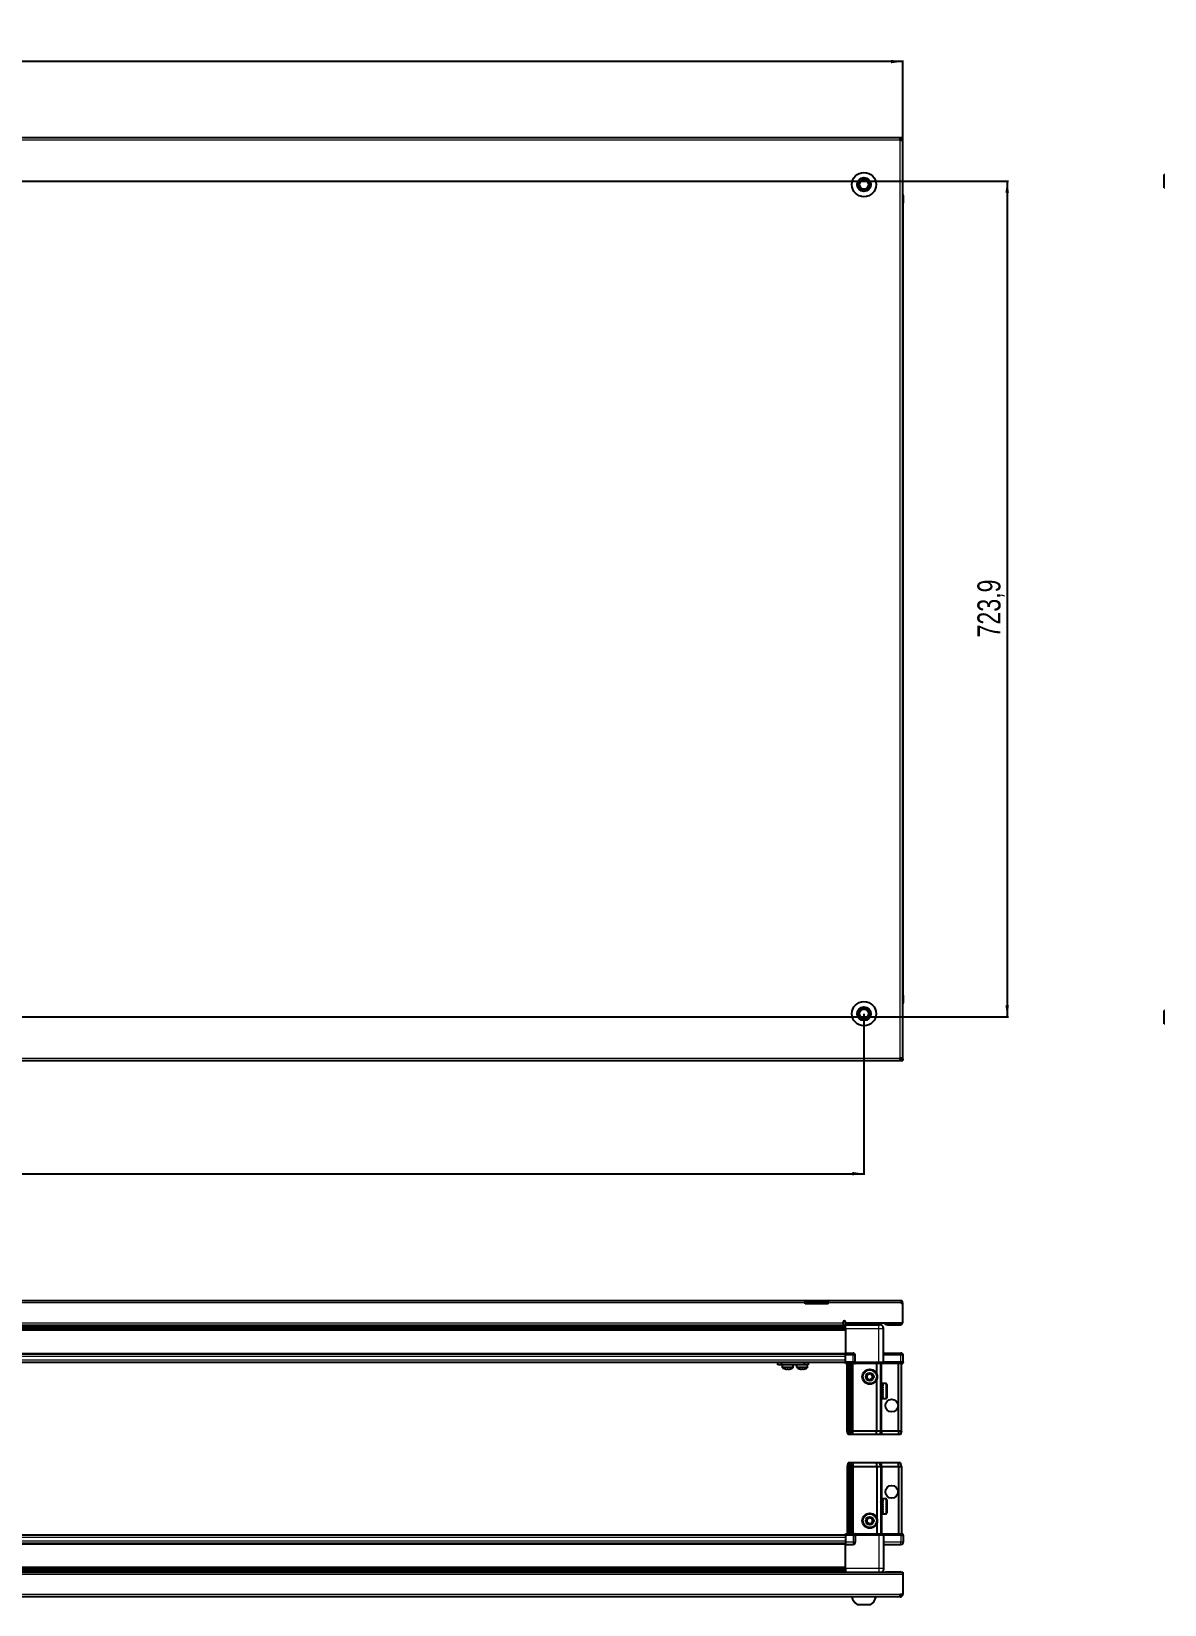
# Model space of a CAD drawing. Header units: millimetres. Extents: x 1132 to 5266, y 577 to 2047.
# Drawn here: x 2158 to 3139, y 577 to 1939 of the extents above; entities that cross this region are included whole.
import ezdxf

# ---------------------------------------------------------------- set-up
doc = ezdxf.new("R2010")
doc.units = ezdxf.units.MM
doc.layers.add('FORMAT', color=7, linetype='Continuous')
doc.styles.add('SLDTEXTSTYLE0', font='TXT', dxfattribs={"width": 0.75})
doc.dimstyles.new('SLDDIMSTYLE0', dxfattribs={"dimtxt": 20, "dimasz": 10, "dimexe": 0, "dimexo": 0.0625, "dimgap": 5, "dimtad": 2, "dimdec": 1, "dimrnd": 1e-09, "dimzin": 12, "dimdsep": 46, "dimtxsty": 'SLDTEXTSTYLE0', "dimsah": 1, "dimcen": 0.09, "dimadec": 0, "dimazin": 3, "dimtfac": 1, "dimtofl": 0, "dimtmove": 0, "dimatfit": 3, "dimfxl": 0, "dimfrac": 2, "dimtolj": 1, "dimtzin": 12, "dimarcsym": 0})

# ---------------------------------------------------------------- blocks, each defined once
blk = doc.blocks.new('_D_1')
at = {"layer": 'FORMAT'}
for p, q in [((1313, 1846.6), (1313, 1913.6)), ((2912, 1912.6), (1313, 1912.6)), ((2912, 1846.6), (2912, 1913.6))]:
    blk.add_line(p, q, dxfattribs=at)
for points in [[(1313, 1912.6), (1323, 1911.1), (1323, 1914.1)], [(2912, 1912.6), (2902, 1914.1), (2902, 1911.1)]]:
    blk.add_solid(points, dxfattribs=at)
at = {"layer": 'FORMAT', "insert": (2082.9, 1938.4), "char_height": 20, "attachment_point": 1, "style": 'SLDTEXTSTYLE0'}
blk.add_mtext('1599', dxfattribs=at)
blk = doc.blocks.new('_D_2')
at = {"layer": 'FORMAT'}
for p, q in [((1346.5, 1088.1), (1346.5, 948.6)), ((2878.5, 1088.1), (2878.5, 948.6)), ((1346.5, 949.6), (2878.5, 949.6))]:
    blk.add_line(p, q, dxfattribs=at)
for points in [[(1346.5, 949.6), (1356.5, 948.1), (1356.5, 951.1)], [(2878.5, 949.6), (2868.5, 951.1), (2868.5, 948.1)]]:
    blk.add_solid(points, dxfattribs=at)
at = {"layer": 'FORMAT', "insert": (2082.9, 975.4), "char_height": 20, "attachment_point": 1, "style": 'SLDTEXTSTYLE0'}
blk.add_mtext('1532', dxfattribs=at)
blk = doc.blocks.new('_D_3')
at = {"layer": 'FORMAT'}
for p, q in [((2112.5, 1809.1), (3003.5, 1809.1)), ((3002.5, 1809.1), (3002.5, 1085.3)), ((2112.5, 1085.3), (3003.5, 1085.3))]:
    blk.add_line(p, q, dxfattribs=at)
for points in [[(3002.5, 1809.1), (3001, 1799.1), (3004, 1799.1)], [(3002.5, 1085.3), (3004, 1095.3), (3001, 1095.3)]]:
    blk.add_solid(points, dxfattribs=at)
at = {"layer": 'FORMAT', "insert": (2976.7, 1413.9), "char_height": 20, "attachment_point": 1, "rotation": 90, "style": 'SLDTEXTSTYLE0'}
blk.add_mtext('723,9', dxfattribs=at)

msp = doc.modelspace()

# ---------------------------------------------------------------- linework, layer by layer
at = {"color": 7, "linetype": 'Continuous', "lineweight": 25}
for p, q in [((2909.89, 1846.6), (1315.09, 1846.6)), ((2909.89, 1844.5), (2909.89, 1846.6)), ((2911.99, 1846.6), (2909.89, 1846.6)), ((2909.89, 1845.1), (2911.99, 1845.1)), ((2909.89, 1844.5), (2911.99, 1844.5)), ((2911.99, 1845.1), (2911.99, 1846.6)), ((2911.99, 1844.5), (2911.99, 1845.1)), ((2911.99, 1049.7), (2911.99, 1844.5)), ((3138.76, 1814.74), (3138.46, 1814.74)), ((3138.46, 1803.17), (3138.46, 1814.74)), ((3138.46, 1803.17), (3138.76, 1803.17)), ((2911.99, 1797.93), (2911.99, 1797.93)), ((2911.99, 1790.1), (2912.49, 1790.1)), ((2912.34, 1104.1), (2912.34, 1790.1)), ((2912.49, 1796.6), (2912.49, 1790.1)), ((2912.49, 1790.1), (2912.49, 1796.6)), ((2912.49, 1790.1), (2912.49, 1790.1)), ((2912.49, 1790.1), (2912.49, 1790.1)), ((2911.99, 1104.1), (2912.49, 1104.1)), ((2912.49, 1104.1), (2912.49, 1104.1)), ((2912.49, 1097.6), (2912.49, 1104.1)), ((2912.49, 1104.1), (2912.49, 1097.6)), ((3138.76, 1091.04), (3138.46, 1091.04)), ((3138.46, 1081.36), (3138.46, 1091.04)), ((3138.46, 1079.47), (3138.46, 1081.36)), ((3138.46, 1079.47), (3138.76, 1079.47)), ((2911.99, 1049.7), (2909.89, 1049.7)), ((2909.89, 1047.6), (2909.89, 1049.7)), ((2911.99, 1049.1), (2909.89, 1049.1)), ((2911.99, 1049.1), (2911.99, 1049.7)), ((2911.99, 1049.1), (2911.99, 1047.6)), ((1315.09, 1047.6), (2909.89, 1047.6)), ((2909.89, 1047.6), (2911.99, 1047.6)), ((1397.49, 839.8), (2827.49, 839.8)), ((2827.49, 837.7), (2827.49, 839.8)), ((2827.49, 839.8), (2837.49, 839.8)), ((2837.49, 838.3), (2827.49, 838.3)), ((2827.49, 836.8), (2827.49, 837.7)), ((2847.49, 836.8), (2827.49, 836.8)), ((2837.49, 839.8), (2847.49, 839.8)), ((2847.49, 838.3), (2837.49, 838.3)), ((2847.49, 839.8), (2847.49, 837.7)), ((2847.49, 839.8), (2910.39, 839.8)), ((2847.49, 836.8), (2847.49, 837.7)), ((2910.99, 837.7), (2910.99, 836.8)), ((2910.99, 837.7), (2911.99, 837.7)), ((2911.99, 836.8), (2910.99, 836.8)), ((2911.99, 836.8), (2911.99, 837.7)), ((2911.99, 820.3), (2911.99, 836.8)), ((1388.61, 818.15), (2836.37, 818.15)), ((2124.99, 818.3), (2860.49, 818.3)), ((2830.99, 818.3), (2830.99, 818.15)), ((2831.1, 818.3), (2831.1, 818.15)), ((2831.28, 818.3), (2831.28, 818.15)), ((2831.79, 818.3), (2831.79, 818.15)), ((2832.18, 818.3), (2832.18, 818.15)), ((2833.04, 818.3), (2833.04, 818.15)), ((2833.6, 818.3), (2833.6, 818.15)), ((2834.72, 818.3), (2834.72, 818.15)), ((2835.4, 818.3), (2835.4, 818.15)), ((2836.37, 818.15), (2836.67, 818.15)), ((2836.67, 818.3), (2836.67, 818.15)), ((2836.67, 818.15), (2837.41, 818.15)), ((2836.67, 818.15), (2836.67, 818.15)), ((2836.93, 818.3), (2836.93, 818.15)), ((2837.41, 818.3), (2837.41, 818.15)), ((2837.41, 818.15), (2838.7, 818.15)), ((2838.61, 818.15), (2862.49, 818.15)), ((2838.7, 818.3), (2838.7, 818.15)), ((2838.79, 818.3), (2838.79, 818.15)), ((2839.42, 818.3), (2839.42, 818.15)), ((2840.62, 818.3), (2840.62, 818.15)), ((2841.24, 818.3), (2841.24, 818.15)), ((2842.22, 818.3), (2842.22, 818.15)), ((2842.7, 818.3), (2842.7, 818.15)), ((2843.37, 818.3), (2843.37, 818.15)), ((2843.64, 818.3), (2843.64, 818.15)), ((2843.94, 818.3), (2843.94, 818.15)), ((2843.99, 818.15), (2843.99, 818.3)), ((2843.99, 818.3), (2843.99, 818.15)), ((2860.49, 820.4), (2860.49, 821.15)), ((2860.49, 820.4), (2860.49, 818.3)), ((2862.49, 821.15), (2862.49, 820.3)), ((2862.49, 820.3), (2911.99, 820.3)), ((2862.49, 820.3), (2862.49, 818.8)), ((2862.49, 818.8), (2891.49, 818.8)), ((2865.24, 820.3), (2865.24, 818.8)), ((2891.74, 818.8), (2891.74, 820.3)), ((2896.99, 818.8), (2896.99, 820.3)), ((2898.99, 818.8), (2896.99, 818.8)), ((2898.99, 818.8), (2909.89, 818.8)), ((2862.49, 816.36), (1362.49, 816.36)), ((2862.49, 816.32), (1362.49, 816.32)), ((2862.49, 815.3), (2862.49, 794.3)), ((2895.49, 786.3), (2895.49, 815.3)), ((2122.49, 793.65), (2862.49, 793.65)), ((2862.49, 794.3), (2868.99, 794.3)), ((2862.49, 792.3), (2862.49, 794.3)), ((2862.49, 786.3), (2862.49, 792.3)), ((2870.99, 786.3), (2870.99, 792.3)), ((2895.49, 794.3), (2910.49, 794.3)), ((2912.49, 786.3), (2912.49, 792.3)), ((2122.49, 786.45), (2862.49, 786.45)), ((2803.84, 783.95), (2803.84, 786.45)), ((2806.84, 783.95), (2803.84, 783.95)), ((2806.84, 786.45), (2806.84, 783.95)), ((2827.04, 783.95), (2806.84, 783.95)), ((2807.69, 783.95), (2807.69, 782.05)), ((2817.19, 782.05), (2817.19, 783.95)), ((2817.24, 782.05), (2817.24, 783.95)), ((2820.19, 783.95), (2820.19, 782.05)), ((2827.04, 783.95), (2827.04, 786.45)), ((2830.04, 783.95), (2827.04, 783.95)), ((2829.69, 782.05), (2829.69, 783.95)), ((2830.04, 786.45), (2830.04, 783.95)), ((2862.49, 786.3), (2868.99, 786.3)), ((2862.49, 786.3), (2862.49, 785.97)), ((2862.49, 786.3), (2862.49, 786.3)), ((2868.99, 786.3), (2862.49, 786.3)), ((2862.49, 785.1), (2862.49, 785.97)), ((2862.49, 785.97), (2862.49, 785.97)), ((2862.49, 785.97), (2868.99, 785.97)), ((2870.31, 785.1), (2862.49, 785.1)), ((2863.99, 726.8), (2863.99, 785.1)), ((2865.49, 726.8), (2865.49, 785.1)), ((2866.99, 726.8), (2866.99, 785.1)), ((2867.99, 726.8), (2867.99, 785.1)), ((2870.99, 786.3), (2868.99, 786.3)), ((2870.31, 785.1), (2870.99, 785.1)), ((2870.99, 786.3), (2870.99, 785.1)), ((2870.99, 786.3), (2871.19, 786.3)), ((2871.19, 785.1), (2870.99, 785.1)), ((2871.19, 786.3), (2891.49, 786.3)), ((2891.49, 785.1), (2871.19, 785.1)), ((2889.49, 776.3), (2889.49, 785.1)), ((2891.49, 786.3), (2895.49, 786.3)), ((2895.49, 785.1), (2891.49, 785.1)), ((2892.99, 726.8), (2892.99, 785.1)), ((2895.49, 786.3), (2895.49, 785.1)), ((2895.49, 786.3), (2895.69, 786.3)), ((2895.69, 785.1), (2895.49, 785.1)), ((2895.69, 786.3), (2910.49, 786.3)), ((2910.49, 786.3), (2895.69, 786.3)), ((2910.49, 785.1), (2895.69, 785.1)), ((2908.49, 726.8), (2908.49, 785.1)), ((2912.49, 786.3), (2910.49, 786.3)), ((2910.49, 785.1), (2911.99, 785.1)), ((2910.99, 726.8), (2910.99, 785.1)), ((2911.99, 785.1), (2912.49, 785.97)), ((2912.49, 786.3), (2912.49, 785.97)), ((2889.49, 726.8), (2889.49, 771.3)), ((2893.02, 765.3), (2892.99, 765.3)), ((2893.5, 764.61), (2893.02, 765.3)), ((2893.02, 765.3), (2893.02, 764.26)), ((2893.02, 764.26), (2893.02, 757.3)), ((2893.99, 765.3), (2893.5, 764.61)), ((2893.5, 764.61), (2893.5, 763.75)), ((2893.5, 763.75), (2893.5, 757.99)), ((2893.99, 765.3), (2893.99, 764.26)), ((2893.99, 764.26), (2893.99, 757.3)), ((2894.49, 765.7), (2894.39, 765.7)), ((2894.39, 765.7), (2894.39, 756.9)), ((2897.39, 767.8), (2894.49, 767.8)), ((2894.49, 767.8), (2894.49, 767.79)), ((2894.99, 767.79), (2894.49, 767.79)), ((2894.49, 767.79), (2894.49, 767.71)), ((2894.49, 767.71), (2894.49, 767.37)), ((2894.99, 767.71), (2894.49, 767.71)), ((2894.99, 767.37), (2894.49, 767.37)), ((2894.49, 767.37), (2894.49, 767.06)), ((2894.49, 767.06), (2894.49, 766.35)), ((2894.99, 767.06), (2894.49, 767.06)), ((2894.99, 766.35), (2894.49, 766.35)), ((2894.49, 766.35), (2894.49, 765.85)), ((2894.49, 765.85), (2894.49, 764.84)), ((2894.99, 765.85), (2894.49, 765.85)), ((2894.99, 764.84), (2894.49, 764.84)), ((2894.49, 764.84), (2894.49, 764.19)), ((2894.49, 764.19), (2894.49, 762.98)), ((2894.99, 764.19), (2894.49, 764.19)), ((2894.99, 762.98), (2894.49, 762.98)), ((2894.49, 762.98), (2894.49, 762.44)), ((2894.99, 767.71), (2894.99, 767.79)), ((2894.99, 767.06), (2894.99, 767.37)), ((2894.99, 765.85), (2894.99, 766.35)), ((2894.99, 764.19), (2894.99, 764.84)), ((2894.99, 762.25), (2894.99, 762.98)), ((2898.19, 767), (2898.19, 765.52)), ((2898.19, 765.52), (2898.19, 755.6)), ((2892.99, 757.3), (2893.02, 757.3)), ((2893.02, 757.3), (2893.5, 757.99)), ((2893.5, 757.99), (2893.99, 757.3)), ((2894.39, 756.9), (2894.49, 756.9)), ((2894.99, 762.44), (2894.49, 762.44)), ((2894.49, 762.25), (2894.49, 760.95)), ((2894.99, 762.25), (2894.49, 762.25)), ((2894.99, 760.95), (2894.49, 760.95)), ((2894.99, 760.57), (2894.49, 760.57)), ((2894.49, 760.57), (2894.49, 760.22)), ((2894.99, 760.22), (2894.49, 760.22)), ((2894.49, 760.22), (2894.49, 758.97)), ((2894.99, 758.97), (2894.49, 758.97)), ((2894.49, 758.97), (2894.49, 758.29)), ((2894.49, 758.29), (2894.49, 757.21)), ((2894.99, 758.29), (2894.49, 758.29)), ((2894.99, 757.21), (2894.49, 757.21)), ((2894.49, 757.21), (2894.49, 756.66)), ((2894.49, 756.66), (2894.49, 755.85)), ((2894.99, 756.66), (2894.49, 756.66)), ((2894.99, 755.85), (2894.49, 755.85)), ((2894.49, 755.85), (2894.49, 755.48)), ((2894.49, 755.48), (2894.49, 755.02)), ((2894.99, 755.48), (2894.49, 755.48)), ((2894.99, 755.02), (2894.49, 755.02)), ((2894.49, 755.02), (2894.49, 754.87)), ((2894.49, 754.87), (2894.49, 754.8)), ((2894.99, 754.87), (2894.49, 754.87)), ((2894.49, 754.8), (2897.39, 754.8)), ((2894.99, 760.22), (2894.99, 760.95)), ((2894.99, 758.29), (2894.99, 758.97)), ((2894.99, 756.66), (2894.99, 757.21)), ((2894.99, 755.48), (2894.99, 755.85)), ((2894.99, 754.87), (2894.99, 755.02)), ((2863.99, 726.8), (2865.49, 726.8)), ((2864.79, 723.8), (2863.99, 726.8)), ((2865.94, 723.8), (2864.79, 723.8)), ((2865.49, 726.8), (2866.99, 726.8)), ((2865.94, 723.8), (2865.49, 726.8)), ((2866.44, 723.8), (2865.94, 723.8)), ((2866.44, 723.8), (2866.99, 726.8)), ((2867.18, 723.8), (2866.44, 723.8)), ((2866.99, 726.8), (2867.99, 726.8)), ((2867.18, 723.8), (2867.99, 726.8)), ((2868.99, 723.8), (2867.18, 723.8)), ((2867.99, 726.8), (2868.99, 726.8)), ((2868.99, 726.8), (2889.49, 726.8)), ((2889.16, 723.8), (2868.99, 723.8)), ((2889.16, 723.8), (2889.49, 726.8)), ((2892.18, 723.8), (2889.16, 723.8)), ((2889.49, 726.8), (2892.99, 726.8)), ((2892.99, 726.8), (2892.18, 723.8)), ((2893.99, 723.8), (2892.18, 723.8)), ((2892.99, 726.8), (2893.99, 726.8)), ((2893.99, 726.8), (2908.49, 726.8)), ((2908.33, 723.8), (2893.99, 723.8)), ((2908.49, 726.8), (2908.33, 723.8)), ((2910.18, 723.8), (2908.33, 723.8)), ((2908.49, 726.8), (2910.99, 726.8)), ((2910.99, 726.8), (2910.18, 723.8)), ((2864.79, 699.1), (2863.99, 696.1)), ((2863.99, 696.1), (2865.49, 696.1)), ((2863.99, 696.1), (2863.99, 637.8)), ((2865.94, 699.1), (2864.79, 699.1)), ((2865.94, 699.1), (2865.49, 696.1)), ((2865.49, 696.1), (2866.99, 696.1)), ((2865.49, 696.1), (2865.49, 637.8)), ((2866.44, 699.1), (2865.94, 699.1)), ((2866.44, 699.1), (2866.99, 696.1)), ((2867.18, 699.1), (2866.44, 699.1)), ((2866.99, 696.1), (2866.99, 637.8)), ((2866.99, 696.1), (2867.99, 696.1)), ((2867.18, 699.1), (2867.99, 696.1)), ((2868.99, 699.1), (2867.18, 699.1)), ((2867.99, 696.1), (2867.99, 637.8)), ((2867.99, 696.1), (2868.99, 696.1)), ((2889.16, 699.1), (2868.99, 699.1)), ((2868.99, 696.1), (2889.49, 696.1)), ((2889.16, 699.1), (2889.49, 696.1)), ((2892.18, 699.1), (2889.16, 699.1)), ((2889.49, 696.1), (2889.49, 651.6)), ((2889.49, 696.1), (2892.99, 696.1)), ((2892.99, 696.1), (2892.18, 699.1)), ((2893.99, 699.1), (2892.18, 699.1)), ((2892.99, 696.1), (2892.99, 637.8)), ((2892.99, 696.1), (2893.99, 696.1)), ((2908.33, 699.1), (2893.99, 699.1)), ((2893.99, 696.1), (2908.49, 696.1)), ((2908.49, 696.1), (2908.33, 699.1)), ((2910.18, 699.1), (2908.33, 699.1)), ((2908.49, 696.1), (2908.49, 637.8)), ((2908.49, 696.1), (2910.99, 696.1)), ((2910.99, 696.1), (2910.18, 699.1)), ((2910.99, 696.1), (2910.99, 637.8)), ((2897.39, 668.1), (2894.49, 668.1)), ((2894.99, 668.1), (2894.49, 668.1)), ((2894.49, 668.1), (2894.49, 668.05)), ((2894.49, 668.05), (2894.49, 667.77)), ((2894.99, 668.05), (2894.49, 668.05)), ((2894.99, 667.77), (2894.49, 667.77)), ((2894.49, 667.77), (2894.49, 667.5)), ((2894.99, 667.5), (2894.49, 667.5)), ((2894.49, 667.5), (2894.49, 666.83)), ((2894.99, 668.05), (2894.99, 668.1)), ((2894.99, 667.5), (2894.99, 667.77)), ((2893.02, 665.6), (2892.99, 665.6)), ((2892.99, 657.6), (2893.02, 657.6)), ((2893.5, 664.91), (2893.02, 665.6)), ((2893.02, 665.6), (2893.02, 657.6)), ((2893.02, 657.6), (2893.5, 658.29)), ((2893.99, 665.6), (2893.5, 664.91)), ((2893.5, 664.91), (2893.5, 658.29)), ((2893.5, 658.29), (2893.99, 657.6)), ((2893.99, 665.6), (2893.99, 657.6)), ((2894.49, 666), (2894.39, 666)), ((2894.39, 666), (2894.39, 657.2)), ((2894.39, 657.2), (2894.49, 657.2)), ((2894.99, 666.83), (2894.49, 666.83)), ((2894.49, 666.83), (2894.49, 666.36)), ((2894.49, 666.36), (2894.49, 665.38)), ((2894.99, 666.36), (2894.49, 666.36)), ((2894.99, 665.38), (2894.49, 665.38)), ((2894.49, 665.38), (2894.49, 664.76)), ((2894.49, 664.76), (2894.49, 663.56)), ((2894.99, 664.76), (2894.49, 664.76)), ((2894.99, 663.56), (2894.49, 663.56)), ((2894.49, 663.56), (2894.49, 662.93)), ((2894.99, 662.93), (2894.49, 662.93)), ((2894.49, 662.85), (2894.49, 661.55)), ((2894.99, 662.85), (2894.49, 662.85)), ((2894.99, 661.55), (2894.49, 661.55)), ((2894.99, 661.07), (2894.49, 661.07)), ((2894.49, 661.07), (2894.49, 660.82)), ((2894.49, 660.82), (2894.49, 659.55)), ((2894.99, 660.82), (2894.49, 660.82)), ((2894.99, 659.55), (2894.49, 659.55)), ((2894.49, 659.55), (2894.49, 658.86)), ((2894.49, 658.86), (2894.49, 657.74)), ((2894.99, 658.86), (2894.49, 658.86)), ((2894.99, 657.74), (2894.49, 657.74)), ((2894.49, 657.74), (2894.49, 657.17)), ((2894.49, 657.17), (2894.49, 656.31)), ((2894.99, 657.17), (2894.49, 657.17)), ((2894.99, 656.31), (2894.49, 656.31)), ((2894.49, 656.31), (2894.49, 655.92)), ((2894.49, 655.92), (2894.49, 655.4)), ((2894.99, 655.92), (2894.49, 655.92)), ((2894.99, 655.4), (2894.49, 655.4)), ((2894.49, 655.4), (2894.49, 655.22)), ((2894.49, 655.22), (2894.49, 655.1)), ((2894.99, 655.22), (2894.49, 655.22)), ((2894.49, 655.1), (2897.39, 655.1)), ((2894.99, 666.36), (2894.99, 666.83)), ((2894.99, 664.76), (2894.99, 665.38)), ((2894.99, 662.85), (2894.99, 663.56)), ((2894.99, 660.82), (2894.99, 661.55)), ((2894.99, 658.86), (2894.99, 659.55)), ((2894.99, 657.17), (2894.99, 657.74)), ((2894.99, 655.92), (2894.99, 656.31)), ((2894.99, 655.22), (2894.99, 655.4)), ((2898.19, 667.3), (2898.19, 655.9)), ((2889.49, 646.6), (2889.49, 637.8)), ((2862.49, 636.45), (2122.49, 636.45)), ((2862.49, 629.25), (2122.49, 629.25)), ((2862.49, 637.8), (2870.31, 637.8)), ((2862.49, 636.94), (2862.49, 637.8)), ((2868.99, 636.94), (2862.49, 636.94)), ((2862.49, 636.6), (2862.49, 636.94)), ((2868.99, 636.6), (2862.49, 636.6)), ((2862.49, 636.6), (2862.49, 630.6)), ((2862.49, 630.6), (2862.49, 628.6)), ((2862.49, 628.6), (2868.99, 628.6)), ((2862.49, 607.6), (2862.49, 628.6)), ((2868.99, 636.6), (2870.99, 636.6)), ((2870.99, 636.6), (2868.99, 636.6)), ((2870.99, 637.8), (2870.31, 637.8)), ((2870.99, 636.6), (2870.99, 637.8)), ((2870.99, 637.8), (2871.19, 637.8)), ((2871.19, 636.6), (2870.99, 636.6)), ((2870.99, 636.6), (2870.99, 630.6)), ((2871.19, 637.8), (2891.49, 637.8)), ((2891.49, 636.6), (2871.19, 636.6)), ((2891.49, 637.8), (2895.49, 637.8)), ((2895.49, 636.6), (2891.49, 636.6)), ((2895.49, 636.6), (2895.49, 637.8)), ((2895.49, 637.8), (2895.69, 637.8)), ((2895.69, 636.6), (2895.49, 636.6)), ((2895.49, 636.6), (2895.49, 607.6)), ((2895.49, 628.6), (2910.49, 628.6)), ((2895.69, 637.8), (2910.49, 637.8)), ((2910.49, 636.6), (2895.69, 636.6)), ((2911.99, 637.8), (2910.49, 637.8)), ((2910.49, 636.6), (2912.49, 636.6)), ((2912.49, 636.94), (2911.99, 637.8)), ((2912.49, 636.94), (2911.99, 637.8)), ((2912.49, 636.6), (2912.49, 636.94)), ((2912.49, 636.6), (2912.49, 636.94)), ((2912.49, 636.6), (2912.49, 636.6)), ((2912.49, 636.6), (2912.49, 630.6)), ((1312.99, 604.6), (2911.99, 604.6)), ((1362.49, 606.58), (2862.49, 606.58)), ((1362.49, 606.54), (2862.49, 606.54)), ((2836.37, 604.75), (1388.61, 604.75)), ((2830.99, 604.6), (2830.99, 604.75)), ((2831.16, 604.6), (2831.16, 604.75)), ((2831.37, 604.6), (2831.37, 604.75)), ((2831.93, 604.6), (2831.93, 604.75)), ((2832.35, 604.6), (2832.35, 604.75)), ((2833.25, 604.6), (2833.25, 604.75)), ((2833.83, 604.6), (2833.83, 604.75)), ((2834.98, 604.6), (2834.98, 604.75)), ((2835.67, 604.6), (2835.67, 604.75)), ((2836.95, 604.75), (2836.37, 604.75)), ((2836.95, 604.6), (2836.95, 604.75)), ((2836.96, 604.75), (2836.95, 604.75)), ((2837.69, 604.75), (2836.96, 604.75)), ((2837.13, 604.6), (2837.13, 604.75)), ((2837.63, 604.6), (2837.63, 604.75)), ((2837.69, 604.6), (2837.69, 604.75)), ((2838.61, 604.75), (2837.69, 604.75)), ((2837.69, 604.75), (2837.69, 604.75)), ((2862.49, 604.75), (2838.61, 604.75)), ((2838.98, 604.6), (2838.98, 604.75)), ((2839.69, 604.6), (2839.69, 604.75)), ((2840.86, 604.6), (2840.86, 604.75)), ((2841.47, 604.6), (2841.47, 604.75)), ((2842.41, 604.6), (2842.41, 604.75)), ((2842.86, 604.6), (2842.86, 604.75)), ((2843.48, 604.6), (2843.48, 604.75)), ((2843.73, 604.6), (2843.73, 604.75)), ((2843.97, 604.6), (2843.97, 604.75)), ((2843.99, 604.6), (2843.99, 604.75)), ((2896.99, 604.7), (2896.99, 604.6)), ((2896.99, 604.7), (2909.89, 604.7)), ((2911.99, 604.6), (2911.99, 602.5)), ((2911.99, 602.5), (2911.99, 585.2)), ((2909.89, 583.1), (1315.09, 583.1)), ((2872.49, 576.5), (2884.49, 576.5)), ((2911.99, 585.2), (2909.89, 585.2)), ((2909.89, 583.1), (2909.89, 585.2))]:
    msp.add_line(p, q, dxfattribs=at)
at = {"color": 8, "linetype": 'Continuous', "lineweight": 18}
for p, q in [((2909.89, 1844.5), (1315.09, 1844.5)), ((2909.89, 1049.7), (2909.89, 1844.5)), ((2911.99, 1796.6), (2912.49, 1796.6)), ((2911.99, 1097.6), (2912.49, 1097.6)), ((1315.09, 1049.7), (2909.89, 1049.7)), ((2827.49, 837.7), (1397.49, 837.7)), ((2837.49, 839.8), (2837.49, 838.3)), ((2910.99, 837.7), (2847.49, 837.7)), ((2862.49, 817.57), (1362.49, 817.57)), ((2124.99, 820.4), (2860.49, 820.4)), ((2860.49, 818.8), (2862.49, 818.8)), ((2898.99, 820.3), (2898.99, 818.8)), ((2909.89, 820.3), (2909.89, 818.8)), ((1362.49, 815.12), (2862.49, 815.12)), ((2862.49, 813.7), (1362.49, 813.7)), ((2891.49, 815.3), (2862.49, 815.3)), ((2891.49, 786.3), (2891.49, 815.3)), ((2122.49, 794.3), (2862.49, 794.3)), ((2122.49, 791.65), (2862.49, 791.65)), ((2868.99, 792.3), (2862.49, 792.3)), ((2868.99, 792.3), (2868.99, 794.3)), ((2868.99, 786.3), (2868.99, 792.3)), ((2870.99, 792.3), (2868.99, 792.3)), ((2910.49, 792.3), (2895.49, 792.3)), ((2910.49, 794.3), (2910.49, 792.3)), ((2910.49, 786.3), (2910.49, 792.3)), ((2912.49, 792.3), (2910.49, 792.3)), ((2122.49, 788.45), (2862.49, 788.45)), ((2809.9, 782.05), (2807.69, 782.05)), ((2810, 781.68), (2807.88, 781.68)), ((2817.19, 782.05), (2809.9, 782.05)), ((2816.99, 781.68), (2810, 781.68)), ((2817.04, 781.68), (2816.99, 781.68)), ((2817.24, 782.05), (2817.19, 782.05)), ((2827.69, 782.05), (2820.19, 782.05)), ((2827.58, 781.68), (2820.38, 781.68)), ((2829.49, 781.68), (2827.58, 781.68)), ((2829.69, 782.05), (2827.69, 782.05)), ((2862.49, 786.3), (2862.49, 785.97)), ((2868.99, 786.3), (2868.99, 785.97)), ((2868.99, 726.8), (2868.99, 785.1)), ((2871.19, 786.3), (2871.19, 785.1)), ((2891.49, 786.3), (2891.49, 785.1)), ((2893.99, 765.3), (2893.99, 785.1)), ((2895.69, 786.3), (2895.69, 785.1)), ((2910.49, 786.3), (2910.49, 785.1)), ((2897.39, 767.8), (2897.39, 766.11)), ((2897.39, 766.11), (2897.39, 754.8)), ((2893.99, 726.8), (2893.99, 757.3)), ((2868.99, 723.8), (2868.99, 726.8)), ((2893.99, 726.8), (2893.99, 723.8)), ((2868.99, 699.1), (2868.99, 696.1)), ((2868.99, 696.1), (2868.99, 637.8)), ((2893.99, 696.1), (2893.99, 699.1)), ((2893.99, 696.1), (2893.99, 665.6)), ((2897.39, 668.1), (2897.39, 655.1)), ((2893.99, 657.6), (2893.99, 637.8)), ((2862.49, 634.45), (2122.49, 634.45)), ((2862.49, 631.25), (2122.49, 631.25)), ((2862.49, 628.6), (2122.49, 628.6)), ((2868.99, 630.6), (2862.49, 630.6)), ((2868.99, 636.6), (2868.99, 636.94)), ((2868.99, 636.6), (2868.99, 630.6)), ((2868.99, 630.6), (2868.99, 628.6)), ((2870.99, 630.6), (2868.99, 630.6)), ((2871.19, 637.8), (2871.19, 636.6)), ((2891.49, 636.6), (2891.49, 637.8)), ((2891.49, 636.6), (2891.49, 607.6)), ((2910.49, 630.6), (2895.49, 630.6)), ((2895.69, 637.8), (2895.69, 636.6)), ((2910.49, 636.6), (2910.49, 637.8)), ((2910.49, 636.6), (2910.49, 630.6)), ((2912.49, 630.6), (2910.49, 630.6)), ((2910.49, 628.6), (2910.49, 630.6)), ((2911.99, 602.5), (1312.99, 602.5)), ((1362.49, 609.2), (2862.49, 609.2)), ((2862.49, 607.79), (1362.49, 607.79)), ((1362.49, 605.34), (2862.49, 605.34)), ((2891.49, 607.6), (2862.49, 607.6)), ((2909.89, 604.6), (2909.89, 604.7)), ((2909.89, 585.2), (1315.09, 585.2))]:
    msp.add_line(p, q, dxfattribs=at)
at = {"color": 7, "linetype": 'Continuous', "lineweight": 25, "flags": 128}
msp.add_lwpolyline([(2910.53, 604.6), (2910.3, 604.66), (2909.89, 604.7)], dxfattribs=at)
at = {"color": 7, "linetype": 'Continuous', "lineweight": 25}
for centre, radius in [((2878.49, 1806.1), 10.5), ((2878.49, 1806.1), 6), ((2878.49, 1806.1), 3.9), ((2878.49, 1088.1), 10.5), ((2878.49, 1088.1), 6), ((2878.49, 1088.1), 3.9), ((2883.49, 773.8), 6.5), ((2883.49, 773.8), 3.46), ((2902.49, 748.8), 5.5), ((2902.49, 674.1), 5.5), ((2883.49, 649.1), 6.5), ((2883.49, 649.1), 3.46)]:
    msp.add_circle(centre, radius, dxfattribs=at)
at = {"color": 8, "linetype": 'Continuous', "lineweight": 18}
for centre in [(2883.49, 773.8), (2883.49, 649.1)]:
    msp.add_circle(centre, 5.7, dxfattribs=at)
at = {"color": 7, "linetype": 'Continuous', "lineweight": 25}
for centre, radius, start, end in [((2878.49, 1806.1), 4.62, 120, 180), ((2878.49, 1806.1), 4.62, 180, 240), ((2878.49, 1806.1), 4.62, 60, 120), ((2878.49, 1806.1), 4.62, 240, 300), ((2878.49, 1806.1), 4.62, 0, 60), ((2878.49, 1806.1), 4.62, 300, 0), ((2910.49, 1796.6), 2, 33.78451, 41.40962), ((2910.49, 1796.6), 2, 0, 41.39416), ((2910.49, 1796.6), 2, 0, 19.56674), ((2878.49, 1088.1), 4.62, 120, 180), ((2878.49, 1088.1), 4.62, 60, 120), ((2878.49, 1088.1), 4.62, 360, 60), ((2910.49, 1097.6), 2, 318.59038, 0), ((2878.49, 1088.1), 4.62, 180, 240), ((2878.49, 1088.1), 4.62, 240, 300), ((2878.49, 1088.1), 4.62, 300, 360), ((2861.49, 821.15), 1, 0, 180), ((2909.89, 820.9), 2.1, 270, 343.39845), ((2868.99, 792.3), 2, 0, 90), ((2910.49, 792.3), 2, 0, 90), ((2808.14, 782.05), 0.45, 180, 235.28209), ((2812.44, 788.25), 8, 235.28209, 259.05401), ((2812.44, 788.25), 8, 280.84597, 304.71791), ((2812.49, 788.25), 8, 280.92113, 304.71791), ((2816.74, 782.05), 0.45, 304.71791, 0), ((2816.79, 782.05), 0.45, 304.71791, 0), ((2820.64, 782.05), 0.45, 180, 235.28209), ((2824.94, 788.25), 8, 235.28209, 258.92302), ((2824.94, 788.25), 8, 280.93918, 304.71791), ((2829.24, 782.05), 0.45, 304.71791, 0), ((2883.49, 773.8), 2.5, 118.29497, 178.29497), ((2883.49, 773.8), 2.5, 178.29497, 238.29497), ((2883.49, 773.8), 2.5, 238.29497, 298.29497), ((2883.49, 773.8), 2.5, 58.29497, 118.29497), ((2883.49, 773.8), 2.5, 298.29497, 358.29497), ((2883.49, 773.8), 2.5, 358.29497, 58.29497), ((2893.99, 765.7), 0.4, 270, 0), ((2897.39, 767), 0.8, 360, 90), ((2893.99, 756.9), 0.4, 360, 90), ((2897.39, 755.6), 0.8, 270, 0), ((2897.39, 667.3), 0.8, 360, 90), ((2893.99, 666), 0.4, 270, 0), ((2893.99, 657.2), 0.4, 360, 90), ((2897.39, 655.9), 0.8, 270, 0), ((2883.49, 649.1), 2.5, 134.67671, 194.67671), ((2883.49, 649.1), 2.5, 194.67671, 254.67671), ((2883.49, 649.1), 2.5, 74.67671, 134.67671), ((2883.49, 649.1), 2.5, 254.67671, 314.67671), ((2883.49, 649.1), 2.5, 14.67671, 74.67671), ((2883.49, 649.1), 2.5, 314.67671, 14.67671), ((2868.99, 630.6), 2, 270, 0), ((2910.49, 630.6), 2, 270, 0), ((2879.51, 586.13), 11.91, 194.70035, 233.8734), ((2877.46, 586.13), 11.91, 306.1266, 345.29965), ((2909.89, 585.2), 2.1, 270, 0), ((2909.89, 585.2), 0.6, 270, 0)]:
    msp.add_arc(centre, radius, start, end, dxfattribs=at)
for centre, start_param, end_param in [((2868.99, 782.5), 5.5604511, 6.2831853), ((2868.99, 640.4), 3.1415927, 3.8643269)]:
    msp.add_ellipse(centre, major_axis=(0, 3.46), ratio=0.5773503, start_param=start_param, end_param=end_param, dxfattribs=at)
for points, knots in [([(2873.87, 1806.1), (2874.2, 1806.68), (2874.77, 1807.66), (2875.59, 1809.08), (2876, 1809.79), (2876.18, 1810.1)], [0, 0, 0, 0, 0.4391308, 0.7513783, 1, 1, 1, 1]), ([(2876.18, 1802.1), (2875.85, 1802.68), (2875.28, 1803.66), (2874.46, 1805.08), (2874.05, 1805.79), (2873.87, 1806.1)], [0, 0, 0, 0, 0.4391308, 0.7513783, 1, 1, 1, 1]), ([(2876.18, 1810.1), (2876.38, 1810.1), (2877.08, 1810.1), (2878.39, 1810.1), (2879.78, 1810.1), (2880.53, 1810.1), (2880.8, 1810.1)], [0, 0, 0, 0, 0.1393293, 0.4852696, 0.8163565, 1, 1, 1, 1]), ([(2880.8, 1802.1), (2880.53, 1802.1), (2879.78, 1802.1), (2878.39, 1802.1), (2877.08, 1802.1), (2876.38, 1802.1), (2876.18, 1802.1)], [0, 0, 0, 0, 0.1836435, 0.5147304, 0.8606707, 1, 1, 1, 1]), ([(2880.8, 1810.1), (2881.13, 1809.53), (2881.69, 1808.55), (2882.52, 1807.13), (2882.93, 1806.42), (2883.11, 1806.1)], [0, 0, 0, 0, 0.4391308, 0.7513783, 1, 1, 1, 1]), ([(2883.11, 1806.1), (2882.78, 1805.53), (2882.21, 1804.55), (2881.39, 1803.13), (2880.98, 1802.42), (2880.8, 1802.1)], [0, 0, 0, 0, 0.4391308, 0.7513783, 1, 1, 1, 1]), ([(2873.87, 1088.1), (2874.2, 1088.68), (2874.77, 1089.66), (2875.59, 1091.08), (2876, 1091.79), (2876.18, 1092.1)], [0, 0, 0, 0, 0.4391308, 0.7513783, 1, 1, 1, 1]), ([(2876.18, 1092.1), (2876.38, 1092.1), (2877.08, 1092.1), (2878.39, 1092.1), (2879.78, 1092.1), (2880.53, 1092.1), (2880.8, 1092.1)], [0, 0, 0, 0, 0.1393293, 0.4852696, 0.8163565, 1, 1, 1, 1]), ([(2880.8, 1092.1), (2881.13, 1091.53), (2881.69, 1090.55), (2882.52, 1089.13), (2882.93, 1088.42), (2883.11, 1088.1)], [0, 0, 0, 0, 0.4391308, 0.7513783, 1, 1, 1, 1]), ([(2876.18, 1084.1), (2875.85, 1084.68), (2875.28, 1085.66), (2874.46, 1087.08), (2874.05, 1087.79), (2873.87, 1088.1)], [0, 0, 0, 0, 0.4391308, 0.7513783, 1, 1, 1, 1]), ([(2880.8, 1084.1), (2880.53, 1084.1), (2879.78, 1084.1), (2878.39, 1084.1), (2877.08, 1084.1), (2876.38, 1084.1), (2876.18, 1084.1)], [0, 0, 0, 0, 0.1836435, 0.5147304, 0.8606707, 1, 1, 1, 1]), ([(2883.11, 1088.1), (2882.78, 1087.53), (2882.21, 1086.55), (2881.39, 1085.13), (2880.98, 1084.42), (2880.8, 1084.1)], [0, 0, 0, 0, 0.4391308, 0.7513783, 1, 1, 1, 1]), ([(2911.99, 837.7), (2911.96, 837.96), (2911.91, 838.45), (2911.52, 839.09), (2910.96, 839.57), (2910.5, 839.7), (2910.26, 839.77)], [0, 0, 0, 0, 0.26016093, 0.50677599, 0.75338804, 1, 1, 1, 1]), ([(2910.39, 839.8), (2910.43, 839.78), (2910.52, 839.72), (2910.66, 839.33), (2910.79, 838.77), (2910.9, 838.19), (2910.97, 837.83), (2910.99, 837.7)], [0, 0, 0, 0, 0.2302553, 0.4485219, 0.6667858, 0.8850496, 1, 1, 1, 1]), ([(2862.49, 815.3), (2862.49, 815.7), (2862.49, 816.48), (2862.49, 817.53), (2862.49, 818.32), (2862.49, 818.74), (2862.49, 818.78), (2862.49, 818.8)], [0, 0, 0, 0, 0.2146939, 0.4293877, 0.6440816, 0.8587754, 1, 1, 1, 1]), ([(2891.49, 818.8), (2891.55, 818.8), (2891.69, 818.8), (2891.85, 818.8), (2891.97, 818.8), (2891.98, 818.8), (2891.99, 818.8)], [0, 0, 0, 0, 0.2493943, 0.5003335, 0.7501667, 1, 1, 1, 1]), ([(2895.49, 815.3), (2895.44, 815.74), (2895.37, 816.42), (2894.93, 817.23), (2894.48, 817.8), (2893.92, 818.25), (2893.11, 818.68), (2892.43, 818.76), (2891.99, 818.8)], [0, 0, 0, 0, 0.2394568, 0.3683607, 0.5, 0.6316393, 0.7605432, 1, 1, 1, 1]), ([(2810.92, 780.4), (2810.91, 780.4), (2810.88, 780.41), (2810.67, 780.47), (2810.51, 780.53), (2810.45, 780.56), (2810.44, 780.57), (2810.44, 780.57), (2810.45, 780.57), (2810.47, 780.57), (2810.52, 780.56), (2810.74, 780.51), (2811.07, 780.44), (2811.45, 780.4), (2811.73, 780.39), (2811.99, 780.43), (2812.13, 780.5), (2812.26, 780.56), (2812.31, 780.57), (2812.33, 780.57), (2812.35, 780.57), (2812.38, 780.57), (2812.42, 780.56), (2812.54, 780.52), (2812.7, 780.45), (2812.95, 780.39), (2813.31, 780.39), (2813.68, 780.44), (2814.01, 780.5), (2814.24, 780.56), (2814.32, 780.57), (2814.34, 780.57), (2814.35, 780.57), (2814.35, 780.57), (2814.33, 780.55), (2814.17, 780.47), (2813.93, 780.4), (2813.94, 780.4), (2813.95, 780.4)], [0, 0, 0, 0, 0.0245191, 0.1059739, 0.1338421, 0.1478185, 0.1535531, 0.1564027, 0.1592796, 0.1617801, 0.1664773, 0.1816483, 0.2541107, 0.3009981, 0.3355791, 0.3791917, 0.4620214, 0.4826759, 0.486455, 0.4902707, 0.4928167, 0.4953568, 0.4997844, 0.513427, 0.5769545, 0.6409725, 0.679017, 0.7313711, 0.7890832, 0.8180386, 0.8216661, 0.824546, 0.8274502, 0.8308045, 0.8371581, 0.8638539, 0.9698659, 1, 1, 1, 1]), ([(2823.41, 780.4), (2823.42, 780.4), (2823.47, 780.39), (2823.42, 780.41), (2823.3, 780.46), (2823.19, 780.51), (2823.14, 780.54), (2823.11, 780.55), (2823.09, 780.57), (2823.09, 780.57), (2823.1, 780.57), (2823.1, 780.57), (2823.11, 780.57)], [0, 0, 0, 0, 0.117513, 0.3191822, 0.6555874, 0.7806573, 0.8588867, 0.9097918, 0.9600554, 0.9795862, 0.9947917, 1, 1, 1, 1]), ([(2823.11, 780.57), (2823.11, 780.57), (2823.12, 780.57), (2823.16, 780.57), (2823.32, 780.53), (2823.61, 780.47), (2823.96, 780.41), (2824.29, 780.39), (2824.62, 780.41), (2824.83, 780.47), (2824.99, 780.53), (2825.07, 780.56), (2825.11, 780.57), (2825.14, 780.57), (2825.16, 780.57), (2825.18, 780.57), (2825.22, 780.56), (2825.33, 780.51), (2825.44, 780.44), (2825.64, 780.4), (2825.89, 780.39), (2826.28, 780.43), (2826.63, 780.5), (2826.9, 780.56), (2826.96, 780.57), (2826.98, 780.57), (2826.99, 780.57), (2826.99, 780.57), (2826.98, 780.56), (2826.88, 780.52), (2826.66, 780.45), (2826.45, 780.39), (2826.44, 780.4), (2826.44, 780.4)], [0, 0, 0, 0, 0.0033506, 0.0080628, 0.021119, 0.0794763, 0.1490118, 0.1929925, 0.2373326, 0.3338878, 0.3669223, 0.3834897, 0.3902874, 0.3936653, 0.3970754, 0.4000395, 0.4056074, 0.423591, 0.5094867, 0.5650663, 0.606058, 0.6577556, 0.7559406, 0.7804241, 0.7849037, 0.7894268, 0.7924448, 0.7954558, 0.8007042, 0.816876, 0.8921804, 0.9680663, 1, 1, 1, 1]), ([(2881.03, 775.32), (2881.49, 775.56), (2882.34, 776.02), (2883.18, 776.48), (2883.57, 776.69)], [0, 0, 0, 0, 0.53468586, 1, 1, 1, 1]), ([(2883.57, 776.69), (2883.68, 776.62), (2884.19, 776.31), (2885.04, 775.78), (2885.74, 775.35), (2886.03, 775.17)], [0, 0, 0, 0, 0.1331247, 0.6370994, 1, 1, 1, 1]), ([(2880.95, 772.43), (2880.96, 772.95), (2880.99, 773.91), (2881.02, 774.87), (2881.03, 775.32)], [0, 0, 0, 0, 0.5346859, 1, 1, 1, 1]), ([(2883.4, 770.92), (2883.11, 771.1), (2882.41, 771.53), (2881.56, 772.05), (2881.05, 772.37), (2880.95, 772.43)], [0, 0, 0, 0, 0.3629006, 0.8668753, 1, 1, 1, 1]), ([(2885.94, 772.28), (2885.49, 772.04), (2884.64, 771.58), (2883.8, 771.13), (2883.4, 770.92)], [0, 0, 0, 0, 0.5346859, 1, 1, 1, 1]), ([(2886.03, 775.17), (2886.01, 774.65), (2885.99, 773.69), (2885.96, 772.73), (2885.94, 772.28)], [0, 0, 0, 0, 0.5346859, 1, 1, 1, 1]), ([(2880.7, 649.86), (2881.07, 650.23), (2881.76, 650.91), (2882.44, 651.58), (2882.76, 651.89)], [0, 0, 0, 0, 0.5346859, 1, 1, 1, 1]), ([(2881.44, 647.07), (2881.35, 647.41), (2881.14, 648.2), (2880.89, 649.16), (2880.74, 649.74), (2880.7, 649.86)], [0, 0, 0, 0, 0.3629006, 0.8668753, 1, 1, 1, 1]), ([(2884.22, 646.31), (2883.72, 646.45), (2882.79, 646.7), (2881.87, 646.95), (2881.44, 647.07)], [0, 0, 0, 0, 0.53468586, 1, 1, 1, 1]), ([(2882.76, 651.89), (2883.25, 651.76), (2884.18, 651.5), (2885.11, 651.25), (2885.54, 651.13)], [0, 0, 0, 0, 0.5346859, 1, 1, 1, 1]), ([(2886.27, 648.34), (2885.91, 647.98), (2885.22, 647.3), (2884.54, 646.62), (2884.22, 646.31)], [0, 0, 0, 0, 0.53468586, 1, 1, 1, 1]), ([(2885.54, 651.13), (2885.57, 651.01), (2885.72, 650.43), (2885.98, 649.47), (2886.19, 648.67), (2886.27, 648.34)], [0, 0, 0, 0, 0.1331247, 0.6370994, 1, 1, 1, 1]), ([(2862.49, 607.6), (2862.49, 607.21), (2862.49, 606.42), (2862.49, 605.4), (2862.49, 604.77), (2862.49, 604.61), (2862.49, 604.6)], [0, 0, 0, 0, 0.32552014, 0.65104028, 0.97656042, 1, 1, 1, 1]), ([(2895.49, 607.6), (2895.44, 607.16), (2895.37, 606.49), (2894.93, 605.67), (2894.48, 605.12), (2894.07, 604.75), (2893.81, 604.62), (2893.77, 604.6)], [0, 0, 0, 0, 0.3630185, 0.5584377, 0.7580039, 0.9575702, 1, 1, 1, 1])]:
    msp.add_open_spline(points, degree=3, knots=knots, dxfattribs=at)
at = {"color": 8, "linetype": 'Continuous', "lineweight": 18}
for points, knots in [([(2891.49, 815.3), (2891.49, 815.74), (2891.49, 816.42), (2891.49, 817.23), (2891.49, 817.8), (2891.49, 818.25), (2891.49, 818.68), (2891.49, 818.76), (2891.49, 818.8)], [0, 0, 0, 0, 0.2394568, 0.3683607, 0.5, 0.6316393, 0.7605432, 1, 1, 1, 1]), ([(2891.49, 607.6), (2891.49, 607.16), (2891.49, 606.49), (2891.49, 605.67), (2891.49, 605.12), (2891.49, 604.75), (2891.49, 604.62), (2891.49, 604.6)], [0, 0, 0, 0, 0.3630185, 0.5584377, 0.7580039, 0.9575702, 1, 1, 1, 1])]:
    msp.add_open_spline(points, degree=3, knots=knots, dxfattribs=at)
for points in [[(2895.49, 815.3), (2895.43, 815.3), (2895.31, 815.3), (2894.38, 815.3), (2893.06, 815.3), (2892.01, 815.3), (2891.49, 815.3)], [(2895.49, 607.6), (2895.43, 607.6), (2895.31, 607.6), (2894.38, 607.6), (2893.06, 607.6), (2892.01, 607.6), (2891.49, 607.6)]]:
    msp.add_open_spline(points, degree=3, dxfattribs=at)

# ---------------------------------------------------------------- dimensions: what is measured, and where the dimension line sits
at = {"layer": 'FORMAT'}
dim = msp.add_linear_dim(base=(1312.99, 1912.6), p1=(2911.99, 1846.6), p2=(1312.99, 1846.6), dimstyle='SLDDIMSTYLE0', dxfattribs=at)
dim.commit()
dim.dimension.update_dxf_attribs({"geometry": '_D_1', "text_midpoint": (2112.49, 1912.6), "dimtype": 160})
for base, p1, p2, angle, picture, middle in [((3002.48881076, 1085.25434732), (2112.48845386, 1809.10434732), (2112.48845386, 1085.25434732), 90, '_D_3', (3002.48881076, 1447.17934732)), ((2878.49, 949.6), (1346.49, 1088.1), (2878.49, 1088.1), 0, '_D_2', (2112.49, 949.6))]:
    dim = msp.add_linear_dim(base=base, p1=p1, p2=p2, angle=angle, dimstyle='SLDDIMSTYLE0', dxfattribs=at)
    dim.commit()
    dim.dimension.update_dxf_attribs({"geometry": picture, "text_midpoint": middle, "dimtype": 160})

doc.saveas('drawing.dxf')
